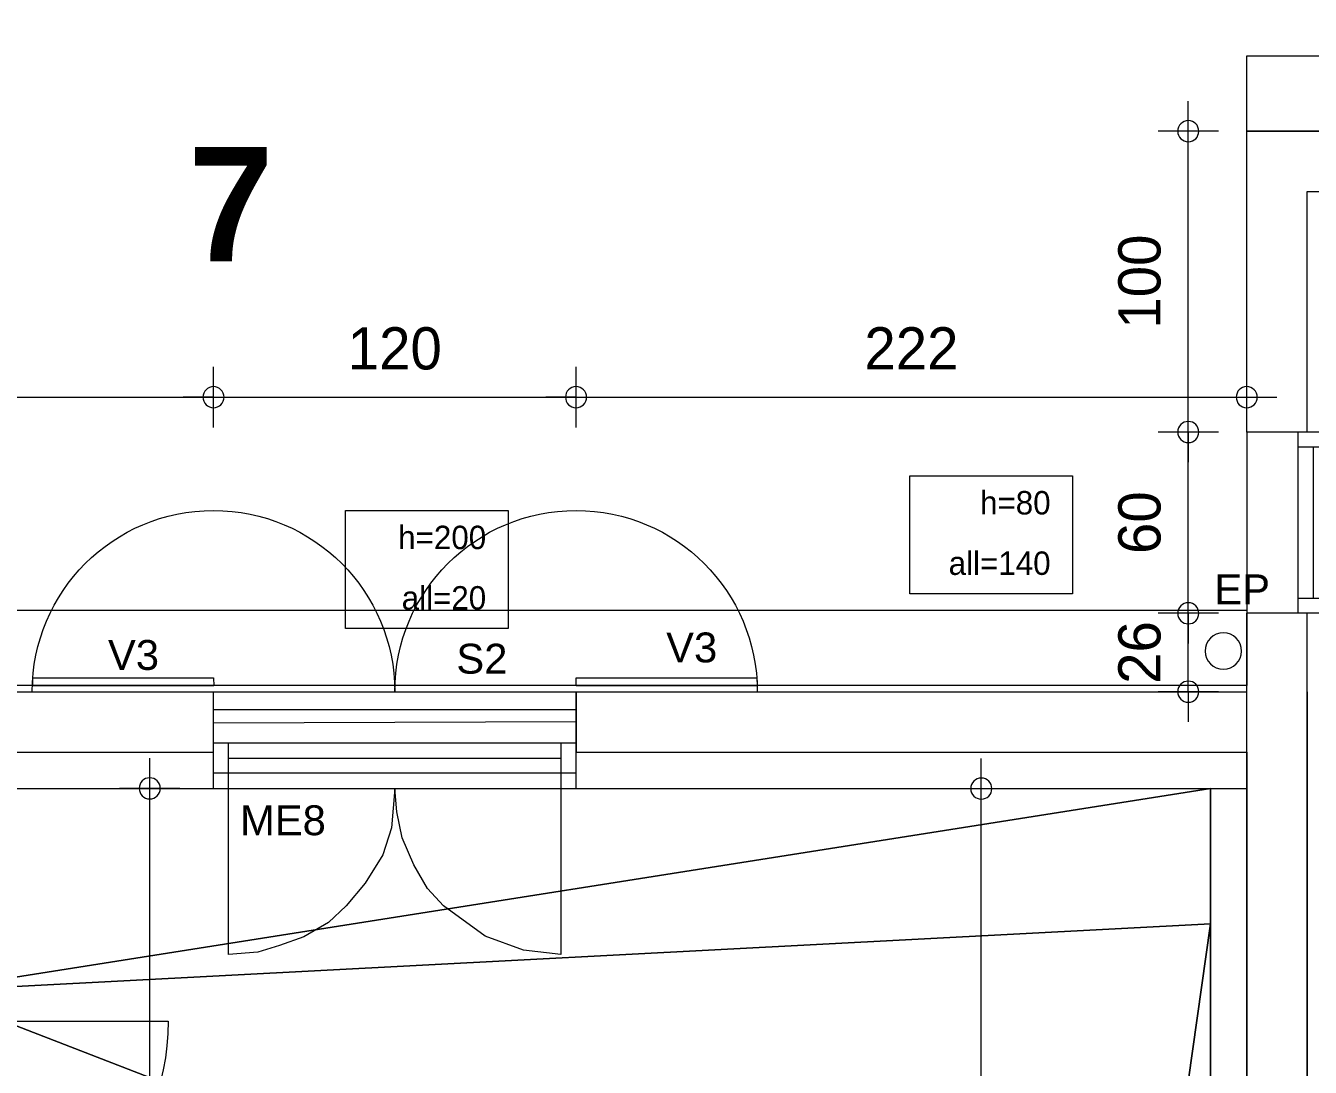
# Model space of a CAD drawing. Header units: metres. Extents: x 1.8 to 61.8, y -53.3 to -11.3.
# Drawn here: x 39.483 to 43.735, y -17.899 to -14.451 of the extents above; entities that cross this region are included whole.
import ezdxf
from ezdxf.enums import TextEntityAlignment as Align
from ezdxf.lldxf.tags import DXFTag

# ---------------------------------------------------------------- set-up
doc = ezdxf.new("R2010")
doc.units = ezdxf.units.M
doc.header["$MEASUREMENT"] = 0
for name, color, linetype in [('Calque commun', 7, 'Continuous'), ('Calque4', 7, 'Continuous'), ('Textes', 7, 'Continuous')]:
    doc.layers.add(name, color=color, linetype=linetype)
doc.styles.add('Arial14', font='arial.ttf', dxfattribs={"height": 0.098961})
doc.styles.add('Century Gothic12', font='GOTHIC.TTF', dxfattribs={"height": 0.077575})
doc.styles.add('Century Gothic18', font='GOTHIC.TTF', dxfattribs={"height": 0.139636})
doc.styles.add('Century Gothic19', font='GOTHICB.TTF', dxfattribs={"height": 0.378481})
tags = doc.linetypes.add('HIDDEN2', pattern=[0.1875, 0.125, -0.0625]).pattern_tags.tags
tags[6:7] = [DXFTag(74, 4), DXFTag(75, 0), DXFTag(340, '0'), DXFTag(46, 1.0), DXFTag(50, 0.0), DXFTag(44, 0.0), DXFTag(45, 0.0)]
tags[4:5] = [DXFTag(74, 4), DXFTag(75, 0), DXFTag(340, '0'), DXFTag(46, 1.0), DXFTag(50, 0.0), DXFTag(44, 0.0), DXFTag(45, 0.0)]

# ---------------------------------------------------------------- blocks, each defined once
blk = doc.blocks.new('Block53471')
at = {"layer": 'Calque commun', "color": 7, "linetype": 'Continuous', "lineweight": 18}
for p, q in [((43.5243, -15.7956), (43.5243, -14.7998)), ((43.5243, -18.6973), (43.5243, -16.3956))]:
    blk.add_line(p, q, dxfattribs=at)
at = {"layer": 'Calque commun', "color": 7, "linetype": 'Continuous', "lineweight": 9}
for p, q in [((43.7243, -15.7956), (43.7243, -14.9998)), ((43.7243, -18.6973), (43.7243, -16.3956))]:
    blk.add_line(p, q, dxfattribs=at)
blk = doc.blocks.new('Block53472')
at = {"layer": 'Calque commun', "color": 7, "linetype": 'Continuous', "lineweight": 18}
blk.add_line((43.5243, -14.7998), (50.1242, -14.7998), dxfattribs=at)
at = {"layer": 'Calque commun', "color": 7, "linetype": 'Continuous', "lineweight": 9}
blk.add_line((43.7243, -14.9998), (49.9242, -14.9998), dxfattribs=at)
blk = doc.blocks.new('@PRES_1_$$_1-7')
at = {"layer": 'Calque commun', "color": 5, "linetype": 'Continuous', "lineweight": 9}
for p, q in [((0, 0.32), (0.6, 0.32)), ((0.6, 0.15), (0, 0.15)), ((0.05, 0.05), (0.05, 0.15)), ((0.55, 0.15), (0.55, 0.05)), ((0.05, 0.1), (0.55, 0.1)), ((0.6, 0.05), (0, 0.05)), ((0, 0), (0.6, 0))]:
    blk.add_line(p, q, dxfattribs=at)
blk = doc.blocks.new('@PRES_1_$$_1-8')
at = {"layer": 'Calque commun', "color": 0, "linetype": 'ByBlock', "lineweight": -2}
blk.add_line((0, 0), (0, 0.32), dxfattribs=at)
blk = doc.blocks.new('@PRES_1_$$_1-9')
at = {"layer": 'Calque commun', "color": 0, "linetype": 'ByBlock', "lineweight": -2}
blk.add_line((0, 0), (0, 0.32), dxfattribs=at)
blk = doc.blocks.new('INTER_2D_COMB3')
at = {"layer": 'Calque4', "color": 0, "linetype": 'ByBlock', "lineweight": -2}
blk.add_blockref('@PRES_1_$$_1-7', (0, 0), dxfattribs=at)
at = {"layer": 'Calque4', "color": 7, "linetype": 'Continuous', "lineweight": 9}
blk.add_blockref('@PRES_1_$$_1-8', (0, 0), dxfattribs=at)
at = {"layer": 'Calque4', "color": 7, "linetype": 'Continuous', "lineweight": 9, "extrusion": (0, 0, -1), "xscale": -1, "yscale": -1, "zscale": -1, "rotation": -180}
blk.add_blockref('@PRES_1_$$_1-9', (-0.6, 0), dxfattribs=at)
blk = doc.blocks.new('PLACED_COMB3')
at = {"layer": 'Calque4', "color": 0, "linetype": 'ByBlock', "lineweight": -2}
blk.add_blockref('INTER_2D_COMB3', (0, 0), dxfattribs=at)
blk = doc.blocks.new('Block53956')
at = {"layer": 'Calque commun', "color": 7, "linetype": 'Continuous', "lineweight": 9}
for p, q in [((37.3243, -16.9752), (37.3243, -16.6552)), ((43.5243, -16.9752), (43.5243, -16.6552)), ((37.3243, -16.8552), (40.1043, -16.8552)), ((41.3043, -16.8552), (43.5243, -16.8552)), ((37.3243, -16.9752), (40.1043, -16.9752)), ((41.3043, -16.9752), (43.5243, -16.9752))]:
    blk.add_line(p, q, dxfattribs=at)
at = {"layer": 'Calque commun', "color": 7, "linetype": 'Continuous', "lineweight": 18}
for p, q in [((37.3243, -16.6552), (40.1043, -16.6552)), ((41.3043, -16.6552), (43.5243, -16.6552))]:
    blk.add_line(p, q, dxfattribs=at)
blk = doc.blocks.new('@PRES_1_$$_1-4')
at = {"layer": 'Calque commun', "color": 5, "linetype": 'Continuous', "lineweight": 9}
for p, q in [((0, 0.32), (1.2, 0.32)), ((1.2, 0.15), (0, 0.15)), ((0.05, 0.05), (0.05, 0.15)), ((1.15, 0.15), (1.15, 0.05)), ((0.05, 0.1), (1.15, 0.1)), ((1.2, 0.05), (0, 0.05)), ((0, 0), (1.2, 0))]:
    blk.add_line(p, q, dxfattribs=at)
blk = doc.blocks.new('@PRES_1_$$_1-5')
at = {"layer": 'Calque commun', "color": 7, "linetype": 'Continuous', "lineweight": 9}
blk.add_line((0, 0), (0, 0.32), dxfattribs=at)
blk = doc.blocks.new('@PRES_1_$$_1-6')
at = {"layer": 'Calque commun', "color": 7, "linetype": 'Continuous', "lineweight": 9}
blk.add_line((0, 0), (0, 0.32), dxfattribs=at)
blk = doc.blocks.new('INTER_2D_COMB2')
at = {"layer": 'Calque4', "color": 0, "linetype": 'ByBlock', "lineweight": -2}
for name in ['@PRES_1_$$_1-4', '@PRES_1_$$_1-5']:
    blk.add_blockref(name, (0, 0), dxfattribs=at)
at = {"layer": 'Calque4', "color": 0, "linetype": 'ByBlock', "lineweight": -2, "extrusion": (0, 0, -1), "xscale": -1, "yscale": -1, "zscale": -1, "rotation": -180}
blk.add_blockref('@PRES_1_$$_1-6', (-1.2, 0), dxfattribs=at)
blk = doc.blocks.new('PLACED_COMB2')
at = {"layer": 'Calque4', "color": 0, "linetype": 'ByBlock', "lineweight": -2}
blk.add_blockref('INTER_2D_COMB2', (0, 0), dxfattribs=at)
blk = doc.blocks.new('new191')
at = {"layer": 'Calque commun', "color": 5, "linetype": 'Continuous', "lineweight": 9}
blk.add_arc((0, 0), 0.5, 0, 359.99941, dxfattribs=at)
blk = doc.blocks.new('new192')
at = {"layer": 'Calque commun', "color": 5, "linetype": 'Continuous', "lineweight": 9}
blk.add_arc((0, 0), 0.5, 0, 359.99941, dxfattribs=at)
blk = doc.blocks.new('DimLine54052')
at = {"layer": 'Calque commun', "color": 5, "linetype": 'Continuous', "lineweight": 9}
for p, q in [((41.3043, -15.7803), (41.3043, -15.5803)), ((43.5243, -15.7803), (43.5243, -15.5803)), ((41.3043, -15.6803), (41.2043, -15.6803)), ((41.3043, -15.6803), (43.5243, -15.6803)), ((43.5243, -15.6803), (43.6243, -15.6803))]:
    blk.add_line(p, q, dxfattribs=at)
at = {"layer": 'Calque commun', "color": 5, "linetype": 'Continuous', "lineweight": 9, "xscale": 0.07000000029802322, "yscale": 0.07000000029802322, "zscale": 0.07000000029802322}
for name, p in [('new191', (41.3043, -15.6803)), ('new192', (43.5243, -15.6803))]:
    blk.add_blockref(name, p, dxfattribs=at)
at = {"layer": 'Calque commun', "color": 5, "linetype": 'Continuous', "lineweight": 9, "style": 'Century Gothic18'}
blk.add_text('222', height=0.13964, dxfattribs=at).set_placement((42.4143, -15.6303), align=Align.BOTTOM_CENTER)
blk = doc.blocks.new('new193')
at = {"layer": 'Calque commun', "color": 5, "linetype": 'Continuous', "lineweight": 9}
blk.add_arc((0, 0), 0.5, 0, 359.99941, dxfattribs=at)
blk = doc.blocks.new('new194')
at = {"layer": 'Calque commun', "color": 5, "linetype": 'Continuous', "lineweight": 9}
blk.add_arc((0, 0), 0.5, 0, 359.99941, dxfattribs=at)
blk = doc.blocks.new('DimLine54060')
at = {"layer": 'Calque commun', "color": 5, "linetype": 'Continuous', "lineweight": 9}
for p, q in [((40.1043, -15.7803), (40.1043, -15.5803)), ((41.3043, -15.7803), (41.3043, -15.5803)), ((40.1043, -15.6803), (40.0043, -15.6803)), ((40.1043, -15.6803), (41.3043, -15.6803)), ((41.3043, -15.6803), (41.4043, -15.6803))]:
    blk.add_line(p, q, dxfattribs=at)
at = {"layer": 'Calque commun', "color": 5, "linetype": 'Continuous', "lineweight": 9, "xscale": 0.07000000029802322, "yscale": 0.07000000029802322, "zscale": 0.07000000029802322}
for name, p in [('new193', (40.1043, -15.6803)), ('new194', (41.3043, -15.6803))]:
    blk.add_blockref(name, p, dxfattribs=at)
at = {"layer": 'Calque commun', "color": 5, "linetype": 'Continuous', "lineweight": 9, "style": 'Century Gothic18'}
blk.add_text('120', height=0.13964, dxfattribs=at).set_placement((40.7043, -15.6303), align=Align.BOTTOM_CENTER)
blk = doc.blocks.new('new195')
at = {"layer": 'Calque commun', "color": 5, "linetype": 'Continuous', "lineweight": 9}
blk.add_arc((0, 0), 0.5, 0, 359.99941, dxfattribs=at)
blk = doc.blocks.new('new196')
at = {"layer": 'Calque commun', "color": 5, "linetype": 'Continuous', "lineweight": 9}
blk.add_arc((0, 0), 0.5, 0, 359.99941, dxfattribs=at)
blk = doc.blocks.new('DimLine54068')
at = {"layer": 'Calque commun', "color": 5, "linetype": 'Continuous', "lineweight": 9}
for p, q in [((37.1243, -15.7803), (37.1243, -15.5803)), ((40.1043, -15.7803), (40.1043, -15.5803)), ((37.1243, -15.6803), (37.0243, -15.6803)), ((37.1243, -15.6803), (40.1043, -15.6803)), ((40.1043, -15.6803), (40.2043, -15.6803))]:
    blk.add_line(p, q, dxfattribs=at)
at = {"layer": 'Calque commun', "color": 5, "linetype": 'Continuous', "lineweight": 9, "xscale": 0.07000000029802322, "yscale": 0.07000000029802322, "zscale": 0.07000000029802322}
for name, p in [('new195', (37.1243, -15.6803)), ('new196', (40.1043, -15.6803))]:
    blk.add_blockref(name, p, dxfattribs=at)
at = {"layer": 'Calque commun', "color": 5, "linetype": 'Continuous', "lineweight": 9, "style": 'Century Gothic18'}
blk.add_text('298', height=0.13964, dxfattribs=at).set_placement((38.6143, -15.6303), align=Align.BOTTOM_CENTER)
blk = doc.blocks.new('new279')
at = {"layer": 'Calque commun', "color": 5, "linetype": 'Continuous', "lineweight": 9}
blk.add_arc((0, 0), 0.5, 0, 359.99941, dxfattribs=at)
blk = doc.blocks.new('new280')
at = {"layer": 'Calque commun', "color": 5, "linetype": 'Continuous', "lineweight": 9}
blk.add_arc((0, 0), 0.5, 0, 359.99941, dxfattribs=at)
blk = doc.blocks.new('DimLine55152')
at = {"layer": 'Calque commun', "color": 5, "linetype": 'Continuous', "lineweight": 9}
for p, q in [((43.3307, -16.3956), (43.3307, -16.2956)), ((43.4307, -16.3956), (43.2307, -16.3956)), ((43.3307, -16.6552), (43.3307, -16.3956)), ((43.4307, -16.6552), (43.2307, -16.6552)), ((43.3307, -16.6552), (43.3307, -16.7552))]:
    blk.add_line(p, q, dxfattribs=at)
at = {"layer": 'Calque commun', "color": 5, "linetype": 'Continuous', "lineweight": 9, "xscale": 0.07000000029802322, "yscale": 0.07000000029802322, "zscale": 0.07000000029802322, "rotation": 90}
for name, p in [('new280', (43.3307, -16.3956)), ('new279', (43.3307, -16.6552))]:
    blk.add_blockref(name, p, dxfattribs=at)
at = {"layer": 'Calque commun', "color": 5, "linetype": 'Continuous', "lineweight": 9, "style": 'Century Gothic18'}
blk.add_text('26', height=0.13964, rotation=90, dxfattribs=at).set_placement((43.2807, -16.5254), align=Align.BOTTOM_CENTER)
blk = doc.blocks.new('new281')
at = {"layer": 'Calque commun', "color": 5, "linetype": 'Continuous', "lineweight": 9}
blk.add_arc((0, 0), 0.5, 0, 359.99941, dxfattribs=at)
blk = doc.blocks.new('new282')
at = {"layer": 'Calque commun', "color": 5, "linetype": 'Continuous', "lineweight": 9}
blk.add_arc((0, 0), 0.5, 0, 359.99941, dxfattribs=at)
blk = doc.blocks.new('DimLine55160')
at = {"layer": 'Calque commun', "color": 5, "linetype": 'Continuous', "lineweight": 9}
for p, q in [((43.3307, -15.7956), (43.3307, -15.6956)), ((43.4307, -15.7956), (43.2307, -15.7956)), ((43.3307, -16.3956), (43.3307, -15.7956)), ((43.4307, -16.3956), (43.2307, -16.3956)), ((43.3307, -16.3956), (43.3307, -16.4956))]:
    blk.add_line(p, q, dxfattribs=at)
at = {"layer": 'Calque commun', "color": 5, "linetype": 'Continuous', "lineweight": 9, "xscale": 0.07000000029802322, "yscale": 0.07000000029802322, "zscale": 0.07000000029802322, "rotation": 90}
for name, p in [('new282', (43.3307, -15.7956)), ('new281', (43.3307, -16.3956))]:
    blk.add_blockref(name, p, dxfattribs=at)
at = {"layer": 'Calque commun', "color": 5, "linetype": 'Continuous', "lineweight": 9, "style": 'Century Gothic18'}
blk.add_text('60', height=0.13964, rotation=90, dxfattribs=at).set_placement((43.2807, -16.0956), align=Align.BOTTOM_CENTER)
blk = doc.blocks.new('new283')
at = {"layer": 'Calque commun', "color": 5, "linetype": 'Continuous', "lineweight": 9}
blk.add_arc((0, 0), 0.5, 0, 359.99941, dxfattribs=at)
blk = doc.blocks.new('new284')
at = {"layer": 'Calque commun', "color": 5, "linetype": 'Continuous', "lineweight": 9}
blk.add_arc((0, 0), 0.5, 0, 359.99941, dxfattribs=at)
blk = doc.blocks.new('DimLine55168')
at = {"layer": 'Calque commun', "color": 5, "linetype": 'Continuous', "lineweight": 9}
for p, q in [((43.3307, -14.7998), (43.3307, -14.6998)), ((43.4307, -14.7998), (43.2307, -14.7998)), ((43.3307, -15.7956), (43.3307, -14.7998)), ((43.4307, -15.7956), (43.2307, -15.7956)), ((43.3307, -15.7956), (43.3307, -15.8956))]:
    blk.add_line(p, q, dxfattribs=at)
at = {"layer": 'Calque commun', "color": 5, "linetype": 'Continuous', "lineweight": 9, "xscale": 0.07000000029802322, "yscale": 0.07000000029802322, "zscale": 0.07000000029802322, "rotation": 90}
for name, p in [('new284', (43.3307, -14.7998)), ('new283', (43.3307, -15.7956))]:
    blk.add_blockref(name, p, dxfattribs=at)
at = {"layer": 'Calque commun', "color": 5, "linetype": 'Continuous', "lineweight": 9, "style": 'Century Gothic18'}
blk.add_text('100', height=0.13964, rotation=90, dxfattribs=at).set_placement((43.2807, -15.2977), align=Align.BOTTOM_CENTER)
blk = doc.blocks.new('@PRES_1_$$_1-61')
at = {"layer": 'Calque commun', "color": 5, "linetype": 'Continuous', "lineweight": 9}
blk.add_line((0.05, 0.05), (0.05, 0.85), dxfattribs=at)
at = {"layer": 'Calque commun', "color": 5, "linetype": 'Continuous', "lineweight": 9, "extrusion": (0, 0, -1)}
blk.add_arc((-0.05, 0.05), 0.8, 90, 180, dxfattribs=at)
at = {"layer": 'Calque commun', "color": 5, "linetype": 'Continuous', "lineweight": 9}
mesh = blk.add_polyface(dxfattribs=at)
corners = [(0, 0), (0, 0.05), (0.05, 0.05), (0.05, 0)]
mesh.append_faces([[corners[k] for k in face] for face in [(0, 1, 2, 3)]], dxfattribs={"color": 5})
mesh = blk.add_polyface(dxfattribs=at)
corners = [(0.85, 0), (0.85, 0.05), (0.9, 0.05), (0.9, 0)]
mesh.append_faces([[corners[k] for k in face] for face in [(0, 1, 2, 3)]], dxfattribs={"color": 5})
blk = doc.blocks.new('@PRES_1_$$_1-62')
at = {"layer": 'Calque commun', "color": 0, "linetype": 'ByBlock', "lineweight": -2}
blk.add_line((0, 0), (0, 0.05), dxfattribs=at)
blk = doc.blocks.new('@PRES_1_$$_1-63')
at = {"layer": 'Calque commun', "color": 0, "linetype": 'ByBlock', "lineweight": -2}
blk.add_line((0, 0), (0, 0.05), dxfattribs=at)
blk = doc.blocks.new('INTER_2D_COMB21')
at = {"layer": 'Calque commun', "color": 0, "linetype": 'ByBlock', "lineweight": -2}
blk.add_blockref('@PRES_1_$$_1-61', (0, 0), dxfattribs=at)
at = {"layer": 'Calque commun', "color": 15, "linetype": 'Continuous', "lineweight": 18}
blk.add_blockref('@PRES_1_$$_1-62', (0, 0), dxfattribs=at)
at = {"layer": 'Calque commun', "color": 15, "linetype": 'Continuous', "lineweight": 18, "extrusion": (0, 0, -1), "xscale": -1, "yscale": -1, "zscale": -1, "rotation": -180}
blk.add_blockref('@PRES_1_$$_1-63', (-0.9, 0), dxfattribs=at)
blk = doc.blocks.new('PLACED_COMB21')
at = {"layer": 'Calque commun', "color": 0, "linetype": 'ByBlock', "lineweight": -2}
blk.add_blockref('INTER_2D_COMB21', (0, 0), dxfattribs=at)
blk = doc.blocks.new('xmodule1pcentniv1-13')
at = {"layer": 'Calque commun', "color": 5, "linetype": 'Continuous', "lineweight": 9}
blk.add_arc((0, 0), 0.5, 0, 359.99941, dxfattribs=at)
blk = doc.blocks.new('xmodule1pcentniv1-14')
at = {"layer": 'Calque commun', "color": 5, "linetype": 'Continuous', "lineweight": 9}
blk.add_arc((0, 0), 0.5, 0, 359.99941, dxfattribs=at)
blk = doc.blocks.new('DimLine54955')
at = {"layer": 'Calque commun', "color": 5, "linetype": 'Continuous', "lineweight": 9}
for p, q in [((42.6251, -17.8273), (42.6251, -17.7273)), ((42.5251, -17.8273), (42.7251, -17.8273)), ((42.6251, -20.0466), (42.6251, -17.8273)), ((42.7251, -20.0466), (42.5251, -20.0466)), ((42.6251, -20.0466), (42.6251, -20.1466))]:
    blk.add_line(p, q, dxfattribs=at)
at = {"layer": 'Calque commun', "color": 5, "linetype": 'Continuous', "lineweight": 9, "xscale": 0.07000000029802322, "yscale": 0.07000000029802322, "zscale": 0.07000000029802322, "rotation": 90}
for name, p in [('xmodule1pcentniv1-14', (42.6251, -17.8273)), ('xmodule1pcentniv1-13', (42.6251, -20.0466))]:
    blk.add_blockref(name, p, dxfattribs=at)
at = {"layer": 'Calque commun', "color": 5, "linetype": 'Continuous', "lineweight": 9, "style": 'Century Gothic18'}
blk.add_text('222', height=0.13964, rotation=90, dxfattribs=at).set_placement((42.5751, -18.937), align=Align.BOTTOM_CENTER)
blk = doc.blocks.new('xmodule1pcentniv1-35')
at = {"layer": 'Calque commun', "color": 5, "linetype": 'Continuous', "lineweight": 9}
blk.add_arc((0, 0), 0.5, 0, 359.99941, dxfattribs=at)
blk = doc.blocks.new('xmodule1pcentniv1-36')
at = {"layer": 'Calque commun', "color": 5, "linetype": 'Continuous', "lineweight": 9}
blk.add_arc((0, 0), 0.5, 0, 359.99941, dxfattribs=at)
blk = doc.blocks.new('DimLine55043')
at = {"layer": 'Calque commun', "color": 5, "linetype": 'Continuous', "lineweight": 9}
for p, q in [((39.8728, -17.8266), (39.8728, -17.7266)), ((39.9728, -17.8266), (39.7728, -17.8266)), ((39.8728, -20.396), (39.8728, -17.8266)), ((39.9728, -20.396), (39.7728, -20.396)), ((39.8728, -20.396), (39.8728, -20.496))]:
    blk.add_line(p, q, dxfattribs=at)
at = {"layer": 'Calque commun', "color": 5, "linetype": 'Continuous', "lineweight": 9, "xscale": 0.07000000029802322, "yscale": 0.07000000029802322, "zscale": 0.07000000029802322, "rotation": 90}
for name, p in [('xmodule1pcentniv1-36', (39.8728, -17.8266)), ('xmodule1pcentniv1-35', (39.8728, -20.396))]:
    blk.add_blockref(name, p, dxfattribs=at)
at = {"layer": 'Calque commun', "color": 5, "linetype": 'Continuous', "lineweight": 9, "style": 'Century Gothic18'}
blk.add_text('257', height=0.13964, rotation=90, dxfattribs=at).set_placement((39.8228, -19.1113), align=Align.BOTTOM_CENTER)
blk = doc.blocks.new('xmodule1pcentniv1-117')
at = {"layer": 'Calque commun', "color": 5, "linetype": 'Continuous', "lineweight": 9}
for name in ['DimLine55043', 'DimLine54955']:
    blk.add_blockref(name, (0, 0), dxfattribs=at)
at = {"layer": 'Calque commun', "color": 0, "linetype": 'ByBlock', "lineweight": -2, "rotation": -90}
blk.add_blockref('PLACED_COMB21', (39.0838, -18.5467), dxfattribs=at)
at = {"layer": 'Calque commun', "color": 9, "linetype": 'Continuous', "lineweight": 9}
mesh = blk.add_polyface(dxfattribs=at)
corners = [(39.1338, -18.4974), (43.1337, -20.0466), (43.3837, -18.2747), (43.3837, -20.0466), (43.3837, -17.8266), (39.1338, -19.4974), (38.5338, -20.3974), (43.1337, -20.3967), (38.5338, -18.4974), (38.5338, -17.828), (38.5338, -19.4974)]
mesh.append_faces([[corners[k] for k in face] for face in [(0, 1, 2), (0, 2, 4)]], dxfattribs={"vtx0": -1, "vtx1": -1, "vtx2": -1, "color": 9})
mesh.append_faces([[corners[k] for k in face] for face in [(5, 6, 7), (5, 7, 1), (0, 4, 9)]], dxfattribs={"vtx0": -1, "vtx2": -1, "color": 9})
mesh.append_faces([[corners[k] for k in face] for face in [(3, 2, 1), (8, 0, 9)]], dxfattribs={"vtx1": -1, "color": 9})
mesh.append_faces([[corners[k] for k in face] for face in [(0, 5, 1)]], dxfattribs={"vtx1": -1, "vtx2": -1, "color": 9})
mesh.append_faces([[corners[k] for k in face] for face in [(5, 10, 6)]], dxfattribs={"vtx2": -1, "color": 9})
blk = doc.blocks.new('Block57855')
at = {"layer": 'Calque commun', "color": 7, "linetype": 'Continuous', "lineweight": 18}
blk.add_line((43.7243, -16.6552), (43.7243, -18.6973), dxfattribs=at)
at = {"layer": 'Calque commun', "color": 7, "linetype": 'Continuous', "lineweight": 9}
for p, q in [((43.5243, -16.8552), (43.5243, -18.6973)), ((43.4043, -16.9752), (43.4043, -18.6973))]:
    blk.add_line(p, q, dxfattribs=at)

msp = doc.modelspace()

# ---------------------------------------------------------------- linework, layer by layer
at = {"layer": 'Calque commun', "color": 12, "linetype": 'Continuous', "lineweight": 18}
for p, q in [((43.7243, -15.7956), (43.7243, -14.9998)), ((43.7243, -14.9998), (49.9242, -14.9998)), ((43.7251, -15.7956), (43.5243, -15.7956)), ((43.7243, -16.3956), (43.5243, -16.3956)), ((40.1043, -16.8552), (40.1043, -16.6552)), ((43.7243, -23.5998), (43.7243, -16.6352)), ((37.3243, -16.8552), (40.1043, -16.8552))]:
    msp.add_line(p, q, dxfattribs=at)
msp.add_polyline3d([(41.3043, -16.6552, 0), (41.3043, -16.8552, 0), (43.5243, -16.8552, 0), (43.5243, -20.7058, 0), (43.5243, -20.7058, 0)], dxfattribs=at)
at = {"layer": 'Calque commun', "color": 7, "linetype": 'Continuous', "lineweight": 9}
msp.add_polyline3d([(41.2543, -16.8752, 0), (41.2543, -17.5252, 0), (41.1308, -17.5112, 0), (41.0036, -17.4644, 0), (40.8654, -17.3641, 0), (40.8125, -17.3064, 0), (40.7677, -17.2284, 0), (40.7287, -17.1387, 0), (40.7111, -17.0529, 0), (40.7043, -16.9752, 0), (40.6936, -17.1056, 0), (40.6643, -17.1953, 0), (40.6058, -17.2889, 0), (40.5432, -17.3641, 0), (40.4849, -17.4196, 0), (40.403, -17.4664, 0), (40.323, -17.4956, 0), (40.2509, -17.5171, 0), (40.1543, -17.5252, 0), (40.1543, -16.8752, 0)], dxfattribs=at)
at = {"layer": 'Calque commun', "color": 7, "linetype": 'Continuous', "lineweight": 9, "extrusion": (1.22461e-16, 0, -1)}
for centre in [(-40.1043, -16.6552), (-41.3043, -16.6552)]:
    msp.add_arc(centre, 0.6, 0, 180, dxfattribs=at)
at = {"layer": 'Calque commun', "color": 11, "linetype": 'Continuous', "lineweight": 18}
msp.add_arc((43.4469, -16.5205), 0.06, 90, 89.9994, dxfattribs=at)

# ---------------------------------------------------------------- block references
at = {"layer": 'Calque commun', "color": 5, "linetype": 'Continuous', "lineweight": 9}
for name in ['DimLine55168', 'DimLine54068', 'DimLine54060', 'DimLine54052', 'DimLine55160', 'DimLine55152']:
    msp.add_blockref(name, (0, 0), dxfattribs=at)
at = {"layer": 'Calque commun', "color": 0, "linetype": 'ByBlock', "lineweight": -2}
for name, p in [('Block53471', (0, 0)), ('Block53472', (0, 0)), ('Block53956', (0, 0)), ('PLACED_COMB2', (40.1043, -16.9752)), ('Block57855', (0, 0)), ('xmodule1pcentniv1-117', (0.0205, 0.8514))]:
    msp.add_blockref(name, p, dxfattribs=at)
at = {"layer": 'Calque commun', "color": 0, "linetype": 'ByBlock', "lineweight": -2, "extrusion": (0, 0, -1), "rotation": -90.00000000000001}
msp.add_blockref('PLACED_COMB3', (-43.8443, -15.7956), dxfattribs=at)

# ---------------------------------------------------------------- texts
at = {"layer": 'Calque commun', "color": 5, "linetype": 'ByBlock', "lineweight": -2, "char_height": 0.07758, "attachment_point": 3, "line_spacing_factor": 1.546883, "style": 'Century Gothic12'}
for s, insert in [('h=80\\Pall=140', (42.8751, -15.9909)), ('h=200\\Pall=20', (41.0069, -16.1057))]:
    msp.add_mtext(s, dxfattribs=dict(at, insert=insert))
at = {"layer": 'Textes', "color": 5, "linetype": 'ByBlock', "lineweight": -2}
for s, height, style, p in [('7', 0.3785, 'Century Gothic19', (40.0209, -15.3444)), ('EP', 0.09896, 'Arial14', (43.417, -16.3956))]:
    msp.add_text(s, height=height, dxfattribs=dict(at, style=style)).set_placement(p, align=Align.BOTTOM_LEFT)
at = {"layer": 'Textes', "color": 5, "linetype": 'ByBlock', "lineweight": -2, "style": 'Arial14'}
for s, p in [('V3', (39.924, -16.6127)), ('S2', (41.0772, -16.6251)), ('V3', (41.7716, -16.5879)), ('ME8', (40.4762, -17.1599))]:
    msp.add_text(s, height=0.09896, dxfattribs=at).set_placement(p, align=Align.BOTTOM_RIGHT)

# ---------------------------------------------------------------- meshes
at = {"layer": 'Calque commun', "color": 7, "linetype": 'Continuous', "lineweight": 9}
mesh = msp.add_polyface(dxfattribs=at)
corners = [(61.7636, -11.3086), (1.7636, -11.3086), (1.7636, -53.3086), (61.7636, -53.3086)]
mesh.append_faces([[corners[k] for k in face] for face in [(0, 1, 2, 3)]], dxfattribs={"color": 7})
at = {"layer": 'Calque commun', "color": 16, "linetype": 'HIDDEN2', "lineweight": 9}
mesh = msp.add_polyface(dxfattribs=at)
corners = [(50.1242, -14.7998), (43.5243, -14.7998), (43.5243, -14.5498), (50.1242, -14.5498)]
mesh.append_faces([[corners[k] for k in face] for face in [(0, 1, 2, 3)]], dxfattribs={"color": 16})
at = {"layer": 'Calque commun', "color": 11, "linetype": 'Continuous', "lineweight": 18}
mesh = msp.add_polyface(dxfattribs=at)
corners = [(42.4093, -15.9401), (42.9476, -15.9401), (42.9476, -16.3308), (42.4093, -16.3308)]
mesh.append_faces([[corners[k] for k in face] for face in [(0, 1, 2, 3)]], dxfattribs={"color": 11})
mesh = msp.add_polyface(dxfattribs=at)
corners = [(40.5411, -16.0549), (41.0795, -16.0549), (41.0795, -16.4456), (40.5411, -16.4456)]
mesh.append_faces([[corners[k] for k in face] for face in [(0, 1, 2, 3)]], dxfattribs={"color": 11})
at = {"layer": 'Calque commun', "color": 16, "linetype": 'HIDDEN2', "lineweight": 9}
mesh = msp.add_polyface(dxfattribs=at)
corners = [(43.5243, -16.3852), (43.5243, -16.6352), (37.3243, -16.6352), (37.3243, -16.3852)]
mesh.append_faces([[corners[k] for k in face] for face in [(0, 1, 2, 3)]], dxfattribs={"color": 16})
at = {"layer": 'Calque commun', "color": 7, "linetype": 'Continuous', "lineweight": 9}
mesh = msp.add_polyface(dxfattribs=at)
corners = [(39.506, -16.6095), (40.1043, -16.6095), (40.1057, -16.6356), (39.506, -16.6356)]
mesh.append_faces([[corners[k] for k in face] for face in [(0, 1, 2, 3)]], dxfattribs={"color": 7})
mesh = msp.add_polyface(dxfattribs=at)
corners = [(41.3043, -16.6095), (41.9025, -16.6095), (41.9039, -16.6356), (41.3043, -16.6356)]
mesh.append_faces([[corners[k] for k in face] for face in [(0, 1, 2, 3)]], dxfattribs={"color": 7})
mesh = msp.add_polyface(dxfattribs=at)
corners = [(40.1043, -16.7143), (41.3043, -16.7143), (41.3043, -16.7552), (40.1043, -16.7588)]
mesh.append_faces([[corners[k] for k in face] for face in [(0, 1, 2, 3)]], dxfattribs={"color": 7})

doc.saveas('drawing.dxf')
